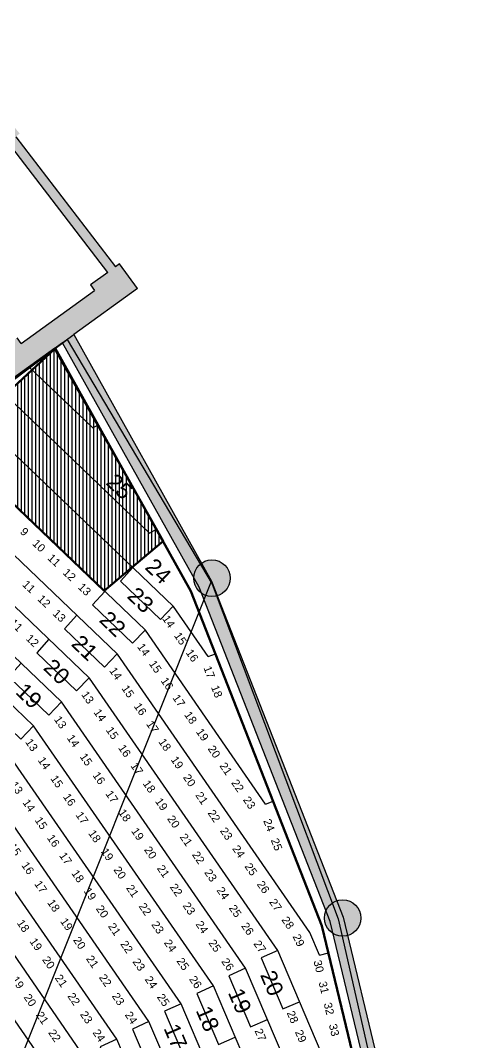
# Model space of a CAD drawing. Header units: millimetres. Extents: x -76108 to 202332, y 27411 to 140378.
# Drawn here: x 163174 to 172912, y 99253 to 121592 of the extents above; entities that cross this region are included whole.
import ezdxf

# ---------------------------------------------------------------- set-up
doc = ezdxf.new("R2010")
doc.units = ezdxf.units.MM
doc.header["$LTSCALE"] = 100
for name, color, linetype in [('_insida yttervägg arena', 6, 'CONTINUOUS'), ('A-3312-EA-', 7, 'CONTINUOUS'), ('A-3312-FYLL', 7, 'CONTINUOUS'), ('A-3320-EA-', 3, 'CONTINUOUS'), ('A-3320-FYLL', 3, 'CONTINUOUS'), ('G-STOLAR_TELE_2', 3, 'CONTINUOUS'), ('K-RADER', 252, 'CONTINUOUS'), ('K-RADNUMMER', 4, 'CONTINUOUS'), ('K-STOLNUMMER', 7, 'CONTINUOUS'), ('K-TRAPPA', 254, 'CONTINUOUS'), ('möblering', 42, 'CONTINUOUS')]:
    doc.layers.add(name, color=color, linetype=linetype)
for name, color, linetype, lineweight in [('SEKTIONER', 4, 'CONTINUOUS', 70), ('SIDEDROP', 7, 'CONTINUOUS', 30), ('SVART', 7, 'CONTINUOUS', 80)]:
    doc.layers.add(name, color=color, linetype=linetype, lineweight=lineweight)
doc.styles.add('ARIAL', font='arial.ttf')

# ---------------------------------------------------------------- blocks, each defined once
blk = doc.blocks.new('*U50')
at = {"layer": 'G-STOLAR_TELE_2'}
blk.add_circle((0, 0), 400, dxfattribs=at)
blk = doc.blocks.new('*U51')
at = {"layer": 'G-STOLAR_TELE_2'}
blk.add_circle((0, 0), 400, dxfattribs=at)

msp = doc.modelspace()

# ---------------------------------------------------------------- hatches: boundary and pattern name
at = {"layer": 'A-3312-FYLL'}
for points in [[(162835.6, 113637.8), (165733.2, 115730.1), (165341.8, 116272.1), (165254.8, 116209.2), (163074, 119051.4), (163157.3, 119119.2), (162735.1, 119637.4), (159964, 117380.2), (160386.2, 116861.9), (160995.1, 117357.8), (160901.3, 117473), (162454.6, 118738.3), (162548.4, 118623.2), (162911.1, 118918.7), (165084.5, 116086.2), (164705.2, 115812.4), (164792.1, 115692), (163187.7, 114533.5), (163100.7, 114653.8), (162444.2, 114179.8)], [(172912, 87591.3), (171965, 94817.1), (170224.5, 102043), (167356.7, 109336.3), (164341.5, 114725.2), (164096.7, 114548.4), (167085, 109207.6), (169950, 101901.8), (171678, 94727.3), (172612, 87561.5), (172612, 84100), (172612, 80638.5), (171678, 73472.7), (169950, 66298.2), (167085, 58992.4), (164096.7, 53651.6), (164341.5, 53474.8), (167356.7, 58863.7), (170224.5, 66157), (171965, 73382.9), (172912, 80608.7), (172912, 84100)]]:
    msp.add_hatch(color=256, dxfattribs=at).paths.add_polyline_path(points)
at = {"layer": 'A-3320-FYLL'}
for points in [[(167764.6, 109402, 1), (166964.6, 109402, 1)], [(170623.5, 101975.1, 1), (169823.5, 101975.1, 1)]]:
    msp.add_hatch(color=256, dxfattribs=at).paths.add_polyline_path(points)
at = {"layer": 'möblering'}
h = msp.add_hatch(dxfattribs=at)
h.set_pattern_fill('ANSI31', color=256, scale=25, angle=45, style=0)
h.paths.add_polyline_path([(161654.3, 112331.4), (165004.1, 109128.5), (166293.4, 110210.3), (163929.7, 114413.8)])

# ---------------------------------------------------------------- linework, layer by layer
at = {"layer": '_insida yttervägg arena', "color": 9}
msp.add_lwpolyline([(144135, 131340.6), (150884.1, 127310.9), (157147, 122309.6), (161229.7, 118425.7), (159972.6, 117383.9), (162841.1, 113601.1), (164195.6, 114618.1), (167368.7, 109271.5), (170127, 101958.3), (171790.5, 94651.7), (172663, 87507.3), (172606.7, 80521.3), (171762.4, 73264.4), (170101.6, 66103.1), (167202.6, 58902.4), (164217.1, 53599), (162838, 54583.5), (159967.1, 50673.7), (161092.9, 49745.5), (156927.3, 45779.5), (150671.1, 40929), (144056.7, 36878.6)], dxfattribs=at)
at = {"layer": 'A-3312-EA-'}
for p, q in [((165084.5, 116086.2), (162911.1, 118918.7)), ((163074, 119051.4), (165254.8, 116209.2)), ((165341.8, 116272.1), (165254.8, 116209.2)), ((165733.2, 115730.1), (165341.8, 116272.1)), ((165084.5, 116086.2), (164705.2, 115812.4)), ((165733.2, 115730.1), (164341.5, 114725.2)), ((164705.2, 115812.4), (164792.1, 115692)), ((163187.7, 114533.5), (164792.1, 115692)), ((163187.7, 114533.5), (163100.7, 114653.8)), ((164341.5, 114725.2), (167356.8, 109336.2)), ((164096.7, 114548.4), (162835.6, 113637.8)), ((167085, 109207.6), (164096.7, 114548.4)), ((167356.8, 109336.2), (170236.8, 101992.1)), ((169950, 101901.8), (167085, 109207.6)), ((171678, 94727.3), (169950, 101901.8)), ((170236.8, 101992.1), (171973.5, 94782))]:
    msp.add_line(p, q, dxfattribs=at)
at = {"layer": 'K-RADER'}
for p, q in [((162835.6, 113637.8), (164344.6, 114727.4)), ((163933.4, 114430.6), (166903.8, 109121.8)), ((166519.9, 108786), (161027.2, 114036.2)), ((166001.4, 110388.3), (162221.7, 114001.1)), ((164755.8, 112685.5), (163361.9, 114017.9)), ((165908.3, 108263.9), (160533.4, 113401.5)), ((165296.6, 107741.9), (160039.6, 112766.9)), ((164755.8, 112685.5), (164873.1, 112751.2)), ((164685, 107219.8), (159545.8, 112132.2)), ((164073.4, 106697.8), (159052, 111497.5)), ((163461.7, 106175.7), (158558.2, 110862.8)), ((166001.4, 110388.3), (166149, 110470.9)), ((166903.8, 109121.8), (169768.4, 101801.5)), ((167278.6, 107689.1), (166519.9, 108786)), ((168536.4, 104464.3), (165908.3, 108263.9)), ((169505.8, 101656.4), (165296.6, 107741.9)), ((167278.6, 107689.1), (167439.8, 107752.2)), ((168801.9, 101267.7), (164685, 107219.8)), ((168098.1, 100878.9), (164073.4, 106697.8)), ((167394.3, 100490.2), (163461.7, 106175.7)), ((166690.4, 100101.4), (162850.1, 105653.7)), ((165986.6, 99712.7), (162238.5, 105131.6)), ((165282.8, 99323.9), (161626.8, 104609.6)), ((168536.4, 104464.3), (168701.2, 104528.8)), ((164578.9, 98935.2), (161015.2, 104087.5)), ((163875.1, 98546.4), (160403.6, 103565.5)), ((169715.8, 101165.2), (169505.8, 101656.4)), ((169768.4, 101801.5), (171486.7, 94667.4)), ((171308.7, 95406.6), (168801.9, 101267.7)), ((169715.8, 101165.2), (169910.4, 101212.1)), ((170841.2, 94465.4), (168098.1, 100878.9)), ((170073.8, 94225.2), (167394.3, 100490.2)), ((169306.4, 93985.1), (166690.4, 100101.4)), ((168539, 93744.9), (165986.6, 99712.7)), ((167771.6, 93504.8), (165282.8, 99323.9))]:
    msp.add_line(p, q, dxfattribs=at)
at = {"layer": 'K-TRAPPA'}
for points in [[(165633.6, 109635.1), (165365.3, 109340.1), (166239.3, 108502.7), (166516.1, 108791.5)], [(165021.9, 109113), (164753.7, 108818.1), (165627.7, 107980.7), (165904.4, 108269.5)], [(164410.3, 108591), (164142.1, 108296), (165016.1, 107458.6), (165292.8, 107747.4)], [(163798.7, 108068.9), (163530.4, 107774), (164404.4, 106936.6), (164681.2, 107225.4)], [(163190.9, 107541.3), (162922.7, 107246.4), (163796.6, 106409), (164073.4, 106697.8)], [(162579.3, 107019.3), (162311, 106724.3), (163185, 105886.9), (163461.7, 106175.7)], [(168801.9, 101267.7), (168439.4, 101101.9), (168914, 99988.4), (169282, 100145.2)], [(168098.1, 100878.9), (167735.6, 100713.1), (168210.2, 99599.6), (168578.2, 99756.5)], [(167394.3, 100490.2), (167031.7, 100324.4), (167506.4, 99210.9), (167874.3, 99367.7)], [(166690.4, 100101.4), (166327.9, 99935.6), (166802.5, 98822.1), (167170.5, 98979)], [(165986.6, 99712.7), (165624.1, 99546.9), (166098.7, 98433.4), (166466.7, 98590.2)], [(165282.8, 99323.9), (164920.2, 99158.1), (165394.9, 98044.6), (165762.8, 98201.5)]]:
    msp.add_lwpolyline(points, dxfattribs=at)
at = {"layer": 'möblering'}
msp.add_line((163929.7, 114413.8), (166293.4, 110210.3), dxfattribs=at)
at = {"layer": 'SEKTIONER'}
msp.add_line((162835.6, 113637.8), (163933.4, 114430.6), dxfattribs=at)
msp.add_lwpolyline([(163933.4, 114430.6), (166903.8, 109121.8), (169768.4, 101801.5), (171486.7, 94667.4), (172412, 87541.7), (172412, 84100)], dxfattribs=at)
at = {"layer": 'SIDEDROP'}
msp.add_line((136958.2, 33371), (167356.8, 109336.2), dxfattribs=at)
at = {"layer": 'SVART'}
for p, q in [((161659.4, 112325.2), (163929.7, 114413.8)), ((163929.7, 114413.8), (166293.4, 110210.3)), ((161659.4, 112325.2), (165003.9, 109128.4)), ((165003.9, 109128.4), (166293.4, 110210.3))]:
    msp.add_line(p, q, dxfattribs=at)

# ---------------------------------------------------------------- block references
at = {"layer": 'A-3320-EA-'}
for name, p in [('*U51', (167364.6, 109402)), ('*U50', (170223.5, 101975.1))]:
    msp.add_blockref(name, p, dxfattribs=at)

# ---------------------------------------------------------------- texts
at = {"layer": 'K-RADNUMMER', "style": 'ARIAL'}
for s, rotation, p in [('25', 316.2142, (165026.2, 111468.2)), ('24', 316.2142, (165876.8, 109619.2)), ('23', 316.2142, (165488.8, 108988.3)), ('22', 316.2142, (164877.2, 108466.3)), ('21', 316.2142, (164265.5, 107944.2)), ('20', 316.2142, (163653.9, 107422.2)), ('19', 316.2142, (163046.1, 106894.6)), ('20', 293.18144, (168411.7, 100734.6)), ('19', 293.18144, (167707.9, 100345.8)), ('18', 293.18144, (167004, 99957.1)), ('17', 293.18144, (166300.2, 99568.3))]:
    msp.add_text(s, height=350, rotation=rotation, dxfattribs=at).set_placement(p)
at = {"layer": 'K-STOLNUMMER', "style": 'ARIAL'}
for s, rotation, p in [('9', 316.29301, (163152.8, 110401.4)), ('10', 316.29301, (163422.4, 110143.7)), ('11', 316.29301, (163754.9, 109825.8)), ('12', 316.29301, (164087.4, 109508)), ('11', 316.29301, (163202.8, 109248.2)), ('13', 316.29301, (164420, 109190.1)), ('12', 316.29301, (163535.3, 108930.4)), ('13', 316.29301, (163867.9, 108612.5)), ('14', 304.67036, (166269.1, 108517.8)), ('11', 316.29301, (162925.9, 108406.2)), ('12', 316.29301, (163280.1, 108067.7)), ('15', 304.67036, (166526.2, 108146.1)), ('14', 304.67036, (165721.2, 107903.6)), ('16', 304.67036, (166782.7, 107775.2)), ('15', 304.67036, (165978.3, 107531.8)), ('17', 291.37145, (167175.3, 107443.4)), ('14', 304.67036, (165109.6, 107381.5)), ('16', 304.67036, (166234.9, 107161)), ('15', 304.67036, (165378.7, 106992.5)), ('18', 291.37145, (167340, 107022.5)), ('13', 304.67036, (164498, 106859.5)), ('17', 304.67036, (166492.6, 106788.3)), ('16', 304.67036, (165647.7, 106603.5)), ('13', 304.67036, (163900.5, 106316.9)), ('14', 304.67036, (164767, 106470.5)), ('18', 304.67036, (166749.7, 106416.6)), ('15', 304.67036, (165036.1, 106081.5)), ('17', 304.67036, (165916.8, 106214.5)), ('19', 304.67036, (167006.8, 106044.9)), ('13', 304.67036, (163270.6, 105821.3)), ('14', 304.67036, (164182.1, 105909.8)), ('18', 304.67036, (166185.9, 105825.5)), ('16', 304.67036, (165305.2, 105692.4)), ('20', 304.67036, (167264, 105673.1)), ('14', 304.67036, (163546.5, 105422.4)), ('15', 304.67036, (164463.7, 105502.7)), ('19', 304.67036, (166454.9, 105436.5)), ('17', 304.67036, (165574.2, 105303.4)), ('21', 304.67036, (167521.1, 105301.4)), ('15', 304.67036, (163822.4, 105023.5)), ('16', 304.67036, (164745.2, 105095.6)), ('20', 304.67036, (166724, 105047.4)), ('22', 304.67036, (167778.2, 104929.6)), ('13', 304.67036, (162945.1, 104885.6)), ('18', 304.67036, (165843.3, 104914.4)), ('14', 304.67036, (163212.4, 104499.1)), ('16', 304.67036, (164098.3, 104624.6)), ('17', 304.67036, (165026.8, 104688.5)), ('19', 304.67036, (166112.4, 104525.4)), ('21', 304.67036, (166993.1, 104658.4)), ('23', 304.67036, (168035.3, 104557.9)), ('18', 304.67036, (165308.4, 104281.4)), ('22', 304.67036, (167262.1, 104269.4)), ('15', 304.67036, (163479.8, 104112.5)), ('17', 304.67036, (164374.2, 104225.7)), ('20', 304.67036, (166376.2, 104143.9)), ('24', 291.37145, (168483.9, 104099.4)), ('18', 304.67036, (164650.1, 103826.9)), ('19', 304.67036, (165590, 103874.3)), ('23', 304.67036, (167531.2, 103880.4)), ('16', 304.67036, (163747.2, 103726)), ('21', 304.67036, (166650.5, 103747.4)), ('25', 291.37145, (168648.6, 103678.4)), ('15', 304.67036, (162905.1, 103537.1)), ('19', 304.67036, (164926, 103428)), ('20', 304.67036, (165871.6, 103467.2)), ('22', 304.67036, (166919.6, 103358.4)), ('24', 304.67036, (167800.3, 103491.4)), ('17', 304.67036, (164014.5, 103339.4)), ('16', 304.67036, (163187.8, 103128.3)), ('18', 304.67036, (164281.9, 102952.9)), ('20', 304.67036, (165201.9, 103029.1)), ('21', 304.67036, (166153.2, 103060.1)), ('23', 304.67036, (167188.6, 102969.3)), ('25', 304.67036, (168069.3, 103102.4)), ('17', 304.67036, (163470.5, 102719.6)), ('26', 304.67036, (168338.4, 102713.4)), ('19', 304.67036, (164549.2, 102566.3)), ('21', 304.67036, (165477.8, 102630.2)), ('22', 304.67036, (166434.7, 102653)), ('24', 304.67036, (167457.7, 102580.3)), ('18', 304.67036, (163753.3, 102310.8)), ('23', 304.67036, (166716.3, 102245.9)), ('27', 304.67036, (168607.5, 102324.4)), ('20', 304.67036, (164816.6, 102179.8)), ('22', 304.67036, (165753.7, 102231.3)), ('25', 304.67036, (167726.8, 102191.3)), ('18', 304.67036, (163087.6, 101866.9)), ('19', 304.67036, (164036, 101902.1)), ('21', 304.67036, (165084, 101793.2)), ('23', 304.67036, (166029.6, 101832.4)), ('24', 304.67036, (166997.9, 101838.8)), ('26', 304.67036, (167995.8, 101802.3)), ('28', 304.67036, (168876.5, 101935.3)), ('19', 304.67036, (163366.3, 101464)), ('20', 304.67036, (164318.7, 101493.3)), ('22', 304.67036, (165351.3, 101406.7)), ('24', 304.67036, (166305.5, 101433.6)), ('25', 304.67036, (167279.5, 101431.7)), ('27', 304.67036, (168264.9, 101413.3)), ('29', 295.57423, (169123.9, 101574.4)), ('20', 304.67036, (163642.2, 101065.1)), ('21', 304.67036, (164601.4, 101084.5)), ('23', 304.67036, (165618.7, 101020.1)), ('25', 304.67036, (166581.3, 101034.7)), ('26', 304.67036, (167561.1, 101024.5)), ('30', 283.54256, (169584.5, 101032.6)), ('22', 304.67036, (164884.1, 100675.8)), ('19', 304.67036, (162970.2, 100630.3)), ('21', 304.67036, (163918.1, 100666.2)), ('24', 304.67036, (165886, 100633.6)), ('26', 304.67036, (166857.2, 100635.8)), ('31', 283.54256, (169696.3, 100568.4)), ('20', 304.67036, (163238.1, 100242.9)), ('22', 304.67036, (164194, 100267.3)), ('23', 304.67036, (165166.9, 100267)), ('25', 304.67036, (166153.4, 100247)), ('32', 283.54256, (169808.1, 100104.2)), ('21', 304.67036, (163506.1, 99855.5)), ('23', 304.67036, (164469.9, 99868.4)), ('24', 304.67036, (165449.6, 99858.3)), ('28', 293.15643, (168996.5, 99902.9)), ('33', 283.54256, (169920, 99640)), ('22', 304.67036, (163774, 99468.2)), ('24', 304.67036, (164745.7, 99469.5)), ('27', 293.15643, (168292.7, 99514.2)), ('29', 293.15643, (169175.5, 99484.6))]:
    msp.add_text(s, height=175, rotation=rotation, dxfattribs=at).set_placement(p)

doc.saveas('drawing.dxf')
